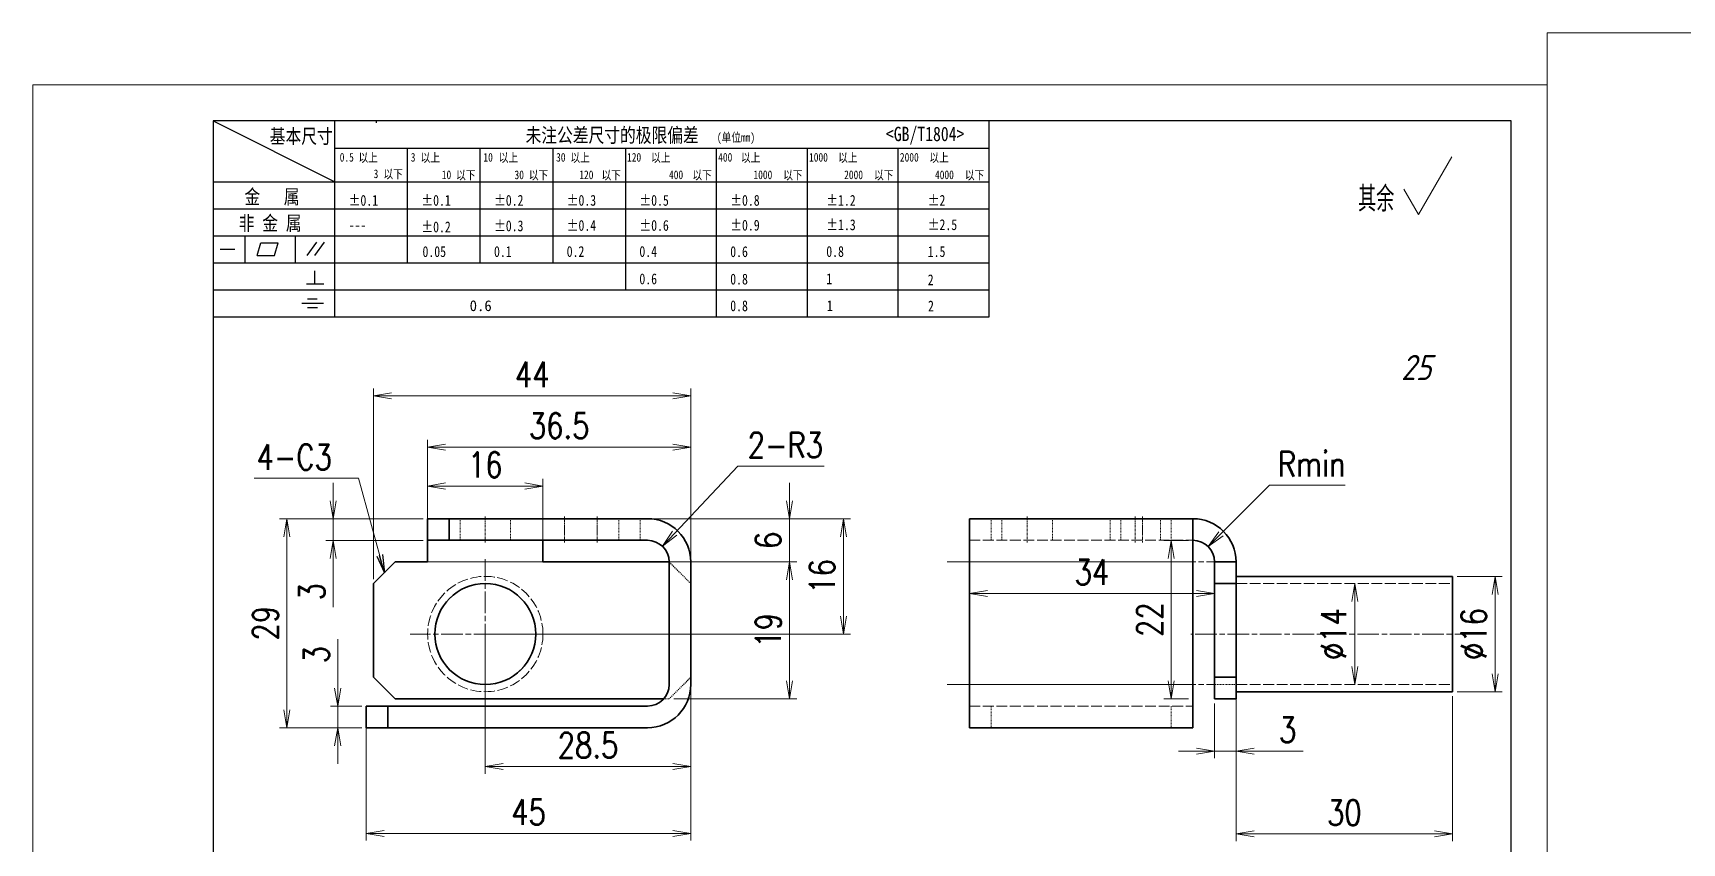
# Model space of a CAD drawing. Header units: millimetres. Extents: x -47800 to 104182, y -50696 to 46579.
# Drawn here: x -46934.4 to -46705.7, y 46146.4 to 46258.8 of the extents above; entities that cross this region are included whole.
import ezdxf
from ezdxf.enums import TextEntityAlignment as Align

# ---------------------------------------------------------------- set-up
doc = ezdxf.new("R2010")
doc.units = ezdxf.units.MM
doc.header["$LTSCALE"] = 0.5
for name, pattern in [('AM_ISO02W050x2', [3.75, 3, -0.75]), ('AM_ISO08W050x2', [9, 6, -0.75, 1.5, -0.75]), ('DOT2', [0.125, 0, -0.125])]:
    doc.linetypes.add(name, pattern=pattern)
for name, color, linetype, lineweight in [('中心线', 2, 'AM_ISO08W050x2', 18), ('图框', 7, 'Continuous', 18), ('标注线', 3, 'Continuous', 18), ('粗实线', 7, 'Continuous', 35), ('虚线', 1, 'AM_ISO02W050x2', 18)]:
    doc.layers.add(name, color=color, linetype=linetype, lineweight=lineweight)
doc.layers.add('图\\M+19E79\\M+195B6\\M+18E9A', color=7, linetype='Continuous')
doc.layers.add('打印', color=7, linetype='Continuous', lineweight=15, plot=False)
doc.layers.add('打印-禁用', color=7, linetype='Continuous', lineweight=15, plot=False)
doc.styles.add('DIM', font='romans.shx', dxfattribs={"width": 0.8, "bigfont": 'bigfont.shx'})
doc.styles.add('国标', font='simfang.ttf', dxfattribs={"width": 0.8})
doc.styles.add('机械长仿宋', font='gbenor.shx', dxfattribs={"height": 1, "bigfont": 'gbcbig.shx'})
doc.dimstyles.new('DEH 1-1', dxfattribs={"dimtxt": 3.5, "dimasz": 2.5, "dimexe": 1, "dimexo": 0.625, "dimgap": 1.2, "dimtad": 1, "dimtoh": 1, "dimdsep": 46, "dimtxsty": 'DIM', "dimblk": 'OPEN', "dimcen": 0, "dimclrd": 8, "dimclre": 8, "dimclrt": 2, "dimazin": 2, "dimtfac": 0.5, "dimtmove": 0, "dimatfit": 3, "dimldrblk": 'OPEN', "dimfxl": 0, "dimtolj": 2, "dimlwd": 18, "dimlwe": 18, "dimarcsym": 0})
doc.dimstyles.new('DEH 1-1$0', dxfattribs={"dimtxt": 3.5, "dimasz": 2.5, "dimexe": 1, "dimexo": 0.625, "dimgap": 1.2, "dimtad": 1, "dimzin": 9, "dimdsep": 46, "dimtxsty": 'DIM', "dimblk": 'OPEN', "dimcen": 0, "dimclrd": 8, "dimclre": 8, "dimclrt": 2, "dimazin": 2, "dimtfac": 0.5, "dimtmove": 0, "dimatfit": 3, "dimldrblk": 'OPEN', "dimfxl": 0, "dimtolj": 2, "dimlwd": 18, "dimlwe": 18, "dimarcsym": 0})
doc.dimstyles.new('DEH 1-1$4', dxfattribs={"dimtxt": 3.5, "dimasz": 2.5, "dimexe": 1, "dimexo": 0.625, "dimgap": 1.2, "dimtad": 1, "dimtoh": 1, "dimdsep": 46, "dimtxsty": 'DIM', "dimblk": 'OPEN', "dimcen": 0, "dimclrd": 8, "dimclre": 8, "dimclrt": 2, "dimazin": 2, "dimtfac": 0.5, "dimtofl": 0, "dimtmove": 0, "dimatfit": 3, "dimldrblk": 'OPEN', "dimfxl": 0, "dimtolj": 2, "dimlwd": 18, "dimlwe": 18, "dimarcsym": 0})

# ---------------------------------------------------------------- blocks, each defined once
blk = doc.blocks.new('GZDEH零件A4图框V01版')
at = {"layer": '图\\M+19E79\\M+195B6\\M+18E9A', "linetype": 'Continuous'}
for p, q in [((25, 292), (25, 13.5)), ((205, 292), (25, 292)), ((205, 13.5), (205, 292))]:
    blk.add_line(p, q, dxfattribs=at)
at = {"layer": '图\\M+19E79\\M+195B6\\M+18E9A', "color": 9}
for p, q in [((25, 292), (41.88, 283.54)), ((41.88, 264.79), (41.88, 292)), ((47.66, 291.75), (47.66, 292)), ((132.6, 264.79), (132.6, 292)), ((41.88, 288.22), (132.6, 288.22)), ((51.96, 272.29), (51.96, 288.22)), ((62.04, 272.29), (62.04, 288.22)), ((72.12, 272.29), (72.12, 288.22)), ((82.2, 268.54), (82.2, 288.22)), ((94.8, 264.79), (94.8, 288.22)), ((107.4, 264.79), (107.4, 288.22)), ((120, 264.79), (120, 288.22)), ((25, 283.54), (132.6, 283.54)), ((25, 279.79), (132.6, 279.79)), ((25, 276.04), (132.6, 276.04)), ((29.43, 272.34), (29.43, 276.04)), ((31.1, 273.3), (31.58, 275.09)), ((31.58, 275.09), (33.99, 275.09)), ((33.51, 273.3), (33.99, 275.09)), ((36.42, 272.34), (36.42, 276.04)), ((38.03, 273.3), (39.36, 275.16)), ((39.11, 273.3), (40.45, 275.16)), ((25, 272.29), (132.6, 272.29)), ((25.94, 274.19), (28, 274.19)), ((31.1, 273.3), (33.51, 273.3)), ((39.09, 269.41), (39.09, 271.18)), ((25, 268.54), (132.6, 268.54)), ((37.93, 269.41), (40.32, 269.41)), ((37.3, 266.69), (40.28, 266.69)), ((38.08, 267.29), (39.43, 267.29)), ((38.08, 266.09), (39.44, 266.09)), ((25, 264.79), (132.6, 264.79))]:
    blk.add_line(p, q, dxfattribs=at)
at = {"layer": '打印-禁用', "linetype": 'Continuous'}
for p, q in [((0, 297), (0, 0)), ((210, 297), (0, 297)), ((210, 297), (210, 0))]:
    blk.add_line(p, q, dxfattribs=at)
at = {"layer": '图\\M+19E79\\M+195B6\\M+18E9A', "color": 9, "style": '国标', "width": 0.8}
for s, height, p in [('基本尺寸', 2, (32.84, 288.88)), ('未注公差尺寸的极限偏差', 2, (68.32, 289.02)), ('<GB/T1804>', 2, (118.29, 289.19)), ('30', 1.2, (72.55, 286.35)), ('金   属', 2, (29.33, 280.48)), ('±0.1', 1.5, (43.78, 280.23)), ('±0.1', 1.5, (53.86, 280.23)), ('±0.2', 1.5, (63.94, 280.23)), ('±0.3', 1.5, (74.02, 280.23)), ('±0.5', 1.5, (84.1, 280.23)), ('±0.8', 1.5, (96.7, 280.23)), ('±1.2', 1.5, (110.02, 280.23)), ('±2', 1.5, (124.09, 280.23)), ('非 金 属', 2, (28.53, 276.82)), ('---', 1.5, (43.78, 276.81)), ('±0.2', 1.5, (53.86, 276.54)), ('±0.3', 1.5, (63.94, 276.69)), ('±0.4', 1.5, (74.02, 276.75)), ('±0.6', 1.5, (84.1, 276.75)), ('±0.9', 1.5, (96.7, 276.78)), ('±1.3', 1.5, (110.02, 276.84)), ('±2.5', 1.5, (124.09, 276.85)), ('0.1', 1.5, (63.94, 273.12)), ('0.2', 1.5, (74.02, 273.13)), ('0.4', 1.5, (84.1, 273.13)), ('0.6', 1.5, (96.7, 273.11)), ('0.8', 1.5, (110.02, 273.13)), ('1.5', 1.5, (124.09, 273.12)), ('0.6', 1.5, (84.1, 269.33)), ('0.8', 1.5, (96.7, 269.3)), ('1', 1.5, (110.02, 269.34)), ('2', 1.5, (124.09, 269.2)), ('0.8', 1.5, (96.7, 265.59)), ('1', 1.5, (110.1, 265.6)), ('2', 1.5, (124.13, 265.57))]:
    blk.add_text(s, height=height, dxfattribs=at).set_placement(p)
at = {"layer": '图\\M+19E79\\M+195B6\\M+18E9A', "color": 9, "lineweight": 15, "style": '国标', "width": 0.8}
for s, p in [('0.5', (42.54, 286.35)), ('以上', (45.15, 286.3)), ('3', (52.39, 286.35)), ('以上', (53.76, 286.3)), ('10', (62.47, 286.35)), ('以上', (64.6, 286.3)), ('以上', (74.53, 286.3)), ('120', (82.39, 286.35)), ('以上', (85.72, 286.3)), ('400', (95.03, 286.35)), ('以上', (98.19, 286.3)), ('1000', (107.63, 286.35)), ('以上', (111.67, 286.3)), ('2000', (120.23, 286.35)), ('以上', (124.31, 286.3)), ('3', (47.24, 284.06)), ('以下', (48.61, 284.01)), ('10', (56.7, 283.92)), ('以下', (58.69, 283.87)), ('30', (66.78, 283.92)), ('以下', (68.77, 283.87)), ('120', (75.77, 283.92)), ('以下', (78.85, 283.87)), ('400', (88.21, 283.92)), ('以下', (91.45, 283.87)), ('1000', (99.92, 283.92)), ('以下', (104.05, 283.87)), ('2000', (112.5, 283.92)), ('以下', (116.65, 283.87)), ('4000', (125.1, 283.92)), ('以下', (129.25, 283.87))]:
    blk.add_text(s, height=1.2, dxfattribs=at).set_placement(p)
at = {"layer": '图\\M+19E79\\M+195B6\\M+18E9A', "color": 9, "lineweight": 13, "style": '国标'}
blk.add_text('0.6', height=1.5, dxfattribs=at).set_placement((60.56, 265.61))
at = {"layer": '图\\M+19E79\\M+195B6\\M+18E9A', "color": 9, "lineweight": 15, "insert": (94.85, 290.31), "char_height": 1.2, "width": 8.7957, "attachment_point": 1, "style": '国标'}
blk.add_mtext('(单位mm)', dxfattribs=at)
at = {"layer": '图\\M+19E79\\M+195B6\\M+18E9A', "color": 9, "insert": (54.02, 273.09), "char_height": 1.5, "width": 5.1982, "attachment_point": 7, "style": '国标'}
blk.add_mtext('0.05', dxfattribs=at)
blk = doc.blocks.new('DEH A4')
at = {"layer": '图框'}
blk.add_blockref('GZDEH零件A4图框V01版', (0, 0), dxfattribs=at)
blk = doc.blocks.new('其余任何25')
at = {"layer": '标注线'}
for p, q in [((0, 0), (4.62, 8)), ((-2.02, 3.5), (0, 0))]:
    blk.add_line(p, q, dxfattribs=at)
at = {"layer": '标注线', "color": 7, "linetype": 'DOT2', "style": '机械长仿宋'}
blk.add_text('其余', height=3.5, dxfattribs=at).set_placement((-8.38, 0.4))
at = {"layer": '标注线', "color": 2, "style": '机械长仿宋', "oblique": 15}
blk.add_attdef('25', text='', height=3.5, dxfattribs=at).set_placement((1.79, -24.04), align=Align.BOTTOM_RIGHT)
blk = doc.blocks.new('_Open')
at = {"color": 0, "linetype": 'ByBlock', "lineweight": -2}
for p, q in [((-1, 0.167), (0, 0)), ((-1, -0.167), (0, 0)), ((0, 0), (-1, 0))]:
    blk.add_line(p, q, dxfattribs=at)
blk = doc.blocks.new('*D34')
at = {"layer": 'Defpoints', "color": 0, "transparency": 16777216}
for p in [(-46879.64, 46191.42), (-46899.18, 46162.42), (-46888.14, 46162.42)]:
    blk.add_point(p, dxfattribs=at)
at = {"layer": '标注线', "color": 8, "lineweight": 18, "transparency": 16777216}
for p, q in [((-46880.26, 46191.42), (-46900.18, 46191.42)), ((-46899.18, 46188.92), (-46899.18, 46164.92)), ((-46888.76, 46162.42), (-46900.18, 46162.42))]:
    blk.add_line(p, q, dxfattribs=at)
at = {"layer": '标注线', "color": 8, "lineweight": 18, "transparency": 16777216, "xscale": 2.5, "yscale": 2.5, "zscale": 2.5}
for p, rotation in [((-46899.18, 46191.42), 90), ((-46899.18, 46162.42), 270)]:
    blk.add_blockref('_Open', p, dxfattribs=dict(at, rotation=rotation))
at = {"layer": '标注线', "color": 2, "transparency": 16777216, "insert": (-46902.13, 46176.92), "char_height": 3.5, "attachment_point": 5, "rotation": 90, "style": 'DIM'}
blk.add_mtext('\\A2;29', dxfattribs=at)
blk = doc.blocks.new('*D35')
at = {"layer": 'Defpoints', "color": 0, "transparency": 16777216}
for p in [(-46892.11, 46165.42), (-46888.14, 46165.42), (-46888.14, 46162.42)]:
    blk.add_point(p, dxfattribs=at)
at = {"layer": '标注线', "color": 8, "lineweight": 18, "transparency": 16777216}
for p, q in [((-46892.11, 46167.92), (-46892.11, 46174.69)), ((-46888.76, 46165.42), (-46893.11, 46165.42)), ((-46892.11, 46162.42), (-46892.11, 46165.42)), ((-46888.76, 46162.42), (-46893.11, 46162.42)), ((-46892.11, 46159.92), (-46892.11, 46157.42))]:
    blk.add_line(p, q, dxfattribs=at)
at = {"layer": '标注线', "color": 8, "lineweight": 18, "transparency": 16777216, "xscale": 2.5, "yscale": 2.5, "zscale": 2.5}
for p, rotation in [((-46892.11, 46165.42), 270), ((-46892.11, 46162.42), 90)]:
    blk.add_blockref('_Open', p, dxfattribs=dict(at, rotation=rotation))
at = {"layer": '标注线', "color": 2, "transparency": 16777216, "insert": (-46895.06, 46172.56), "char_height": 3.5, "attachment_point": 5, "rotation": 90, "style": 'DIM'}
blk.add_mtext('\\A2;3', dxfattribs=at)
blk = doc.blocks.new('*D36')
at = {"layer": 'Defpoints', "color": 0, "transparency": 16777216}
for p in [(-46879.64, 46191.42), (-46892.73, 46188.42), (-46879.64, 46188.42)]:
    blk.add_point(p, dxfattribs=at)
at = {"layer": '标注线', "color": 8, "lineweight": 18, "transparency": 16777216}
for p, q in [((-46892.73, 46193.92), (-46892.73, 46196.42)), ((-46880.26, 46191.42), (-46893.73, 46191.42)), ((-46892.73, 46191.42), (-46892.73, 46188.42)), ((-46880.26, 46188.42), (-46893.73, 46188.42)), ((-46892.73, 46185.92), (-46892.73, 46179.16))]:
    blk.add_line(p, q, dxfattribs=at)
at = {"layer": '标注线', "color": 8, "lineweight": 18, "transparency": 16777216, "xscale": 2.5, "yscale": 2.5, "zscale": 2.5}
for p, rotation in [((-46892.73, 46191.42), 270), ((-46892.73, 46188.42), 90)]:
    blk.add_blockref('_Open', p, dxfattribs=dict(at, rotation=rotation))
at = {"layer": '标注线', "color": 2, "transparency": 16777216, "insert": (-46895.68, 46181.29), "char_height": 3.5, "attachment_point": 5, "rotation": 90, "style": 'DIM'}
blk.add_mtext('\\A2;3', dxfattribs=at)
blk = doc.blocks.new('*D37')
at = {"layer": 'Defpoints', "color": 0, "transparency": 16777216}
for p in [(-46879.64, 46191.42), (-46821.97, 46191.42), (-46871.64, 46175.42)]:
    blk.add_point(p, dxfattribs=at)
at = {"layer": '标注线', "color": 8, "lineweight": 18, "transparency": 16777216}
for p, q in [((-46879.01, 46191.42), (-46820.97, 46191.42)), ((-46821.97, 46177.92), (-46821.97, 46188.92)), ((-46871.01, 46175.42), (-46820.97, 46175.42))]:
    blk.add_line(p, q, dxfattribs=at)
at = {"layer": '标注线', "color": 8, "lineweight": 18, "transparency": 16777216, "xscale": 2.5, "yscale": 2.5, "zscale": 2.5}
for p, rotation in [((-46821.97, 46191.42), 90), ((-46821.97, 46175.42), 270)]:
    blk.add_blockref('_Open', p, dxfattribs=dict(at, rotation=rotation))
at = {"layer": '标注线', "color": 2, "transparency": 16777216, "insert": (-46824.92, 46183.42), "char_height": 3.5, "attachment_point": 5, "rotation": 90, "style": 'DIM'}
blk.add_mtext('\\A2;16', dxfattribs=at)
blk = doc.blocks.new('*D38')
at = {"layer": 'Defpoints', "color": 0, "transparency": 16777216}
for p in [(-46843.14, 46201.37), (-46879.64, 46191.42), (-46843.14, 46184)]:
    blk.add_point(p, dxfattribs=at)
at = {"layer": '标注线', "color": 8, "lineweight": 18, "transparency": 16777216}
for p, q in [((-46879.64, 46192.05), (-46879.64, 46202.37)), ((-46843.14, 46184.62), (-46843.14, 46202.37)), ((-46877.14, 46201.37), (-46845.64, 46201.37))]:
    blk.add_line(p, q, dxfattribs=at)
at = {"layer": '标注线', "color": 8, "lineweight": 18, "transparency": 16777216, "xscale": 2.5, "yscale": 2.5, "zscale": 2.5, "rotation": 180}
blk.add_blockref('_Open', (-46879.64, 46201.37), dxfattribs=at)
at = {"layer": '标注线', "color": 8, "lineweight": 18, "transparency": 16777216, "xscale": 2.5, "yscale": 2.5, "zscale": 2.5}
blk.add_blockref('_Open', (-46843.14, 46201.37), dxfattribs=at)
at = {"layer": '标注线', "color": 2, "transparency": 16777216, "insert": (-46861.39, 46204.32), "char_height": 3.5, "attachment_point": 5, "style": 'DIM'}
blk.add_mtext('\\A2;36.5', dxfattribs=at)
blk = doc.blocks.new('*D39')
at = {"layer": 'Defpoints', "color": 0, "transparency": 16777216}
for p in [(-46843.14, 46169.42), (-46888.14, 46165.42), (-46843.14, 46147.76)]:
    blk.add_point(p, dxfattribs=at)
at = {"layer": '标注线', "color": 8, "lineweight": 18, "transparency": 16777216}
for p, q in [((-46843.14, 46168.8), (-46843.14, 46146.76)), ((-46888.14, 46164.8), (-46888.14, 46146.76)), ((-46885.64, 46147.76), (-46845.64, 46147.76))]:
    blk.add_line(p, q, dxfattribs=at)
at = {"layer": '标注线', "color": 8, "lineweight": 18, "transparency": 16777216, "xscale": 2.5, "yscale": 2.5, "zscale": 2.5, "rotation": 180}
blk.add_blockref('_Open', (-46888.14, 46147.76), dxfattribs=at)
at = {"layer": '标注线', "color": 8, "lineweight": 18, "transparency": 16777216, "xscale": 2.5, "yscale": 2.5, "zscale": 2.5}
blk.add_blockref('_Open', (-46843.14, 46147.76), dxfattribs=at)
at = {"layer": '标注线', "color": 2, "transparency": 16777216, "insert": (-46865.64, 46150.71), "char_height": 3.5, "attachment_point": 5, "style": 'DIM'}
blk.add_mtext('\\A2;45', dxfattribs=at)
blk = doc.blocks.new('*D40')
at = {"layer": 'Defpoints', "color": 0, "transparency": 16777216}
for p in [(-46871.64, 46175.42), (-46843.14, 46172.17), (-46843.14, 46157.04)]:
    blk.add_point(p, dxfattribs=at)
at = {"layer": '标注线', "color": 8, "lineweight": 18, "transparency": 16777216}
for p, q in [((-46871.64, 46174.8), (-46871.64, 46156.04)), ((-46843.14, 46171.54), (-46843.14, 46156.04)), ((-46869.14, 46157.04), (-46845.64, 46157.04))]:
    blk.add_line(p, q, dxfattribs=at)
at = {"layer": '标注线', "color": 8, "lineweight": 18, "transparency": 16777216, "xscale": 2.5, "yscale": 2.5, "zscale": 2.5, "rotation": 180}
blk.add_blockref('_Open', (-46871.64, 46157.04), dxfattribs=at)
at = {"layer": '标注线', "color": 8, "lineweight": 18, "transparency": 16777216, "xscale": 2.5, "yscale": 2.5, "zscale": 2.5}
blk.add_blockref('_Open', (-46843.14, 46157.04), dxfattribs=at)
at = {"layer": '标注线', "color": 2, "transparency": 16777216, "insert": (-46857.39, 46159.99), "char_height": 3.5, "attachment_point": 5, "style": 'DIM'}
blk.add_mtext('\\A2;28.5', dxfattribs=at)
blk = doc.blocks.new('*D41')
at = {"layer": 'Defpoints', "color": 0, "transparency": 16777216}
for p in [(-46847.74, 46185.42), (-46846.14, 46166.42), (-46829.44, 46166.42)]:
    blk.add_point(p, dxfattribs=at)
at = {"layer": '标注线', "color": 8, "lineweight": 18, "transparency": 16777216}
for p, q in [((-46847.11, 46185.42), (-46828.44, 46185.42)), ((-46829.44, 46182.92), (-46829.44, 46168.92)), ((-46845.51, 46166.42), (-46828.44, 46166.42))]:
    blk.add_line(p, q, dxfattribs=at)
at = {"layer": '标注线', "color": 8, "lineweight": 18, "transparency": 16777216, "xscale": 2.5, "yscale": 2.5, "zscale": 2.5}
for p, rotation in [((-46829.44, 46185.42), 90), ((-46829.44, 46166.42), 270)]:
    blk.add_blockref('_Open', p, dxfattribs=dict(at, rotation=rotation))
at = {"layer": '标注线', "color": 2, "transparency": 16777216, "insert": (-46832.39, 46175.92), "char_height": 3.5, "attachment_point": 5, "rotation": 90, "style": 'DIM'}
blk.add_mtext('\\A2;19', dxfattribs=at)
blk = doc.blocks.new('*D42')
at = {"layer": 'Defpoints', "color": 0, "transparency": 16777216}
for p in [(-46849.14, 46191.42), (-46829.44, 46191.42), (-46846.14, 46185.42)]:
    blk.add_point(p, dxfattribs=at)
at = {"layer": '标注线', "color": 8, "lineweight": 18, "transparency": 16777216}
for p, q in [((-46829.44, 46193.92), (-46829.44, 46196.42)), ((-46848.51, 46191.42), (-46828.44, 46191.42)), ((-46829.44, 46185.42), (-46829.44, 46191.42)), ((-46845.51, 46185.42), (-46828.44, 46185.42)), ((-46829.44, 46182.92), (-46829.44, 46180.42))]:
    blk.add_line(p, q, dxfattribs=at)
at = {"layer": '标注线', "color": 8, "lineweight": 18, "transparency": 16777216, "xscale": 2.5, "yscale": 2.5, "zscale": 2.5}
for p, rotation in [((-46829.44, 46191.42), 270), ((-46829.44, 46185.42), 90)]:
    blk.add_blockref('_Open', p, dxfattribs=dict(at, rotation=rotation))
at = {"layer": '标注线', "color": 2, "transparency": 16777216, "insert": (-46832.39, 46188.42), "char_height": 3.5, "attachment_point": 5, "rotation": 90, "style": 'DIM'}
blk.add_mtext('\\A2;6', dxfattribs=at)
blk = doc.blocks.new('*D43')
at = {"layer": 'Defpoints', "color": 0, "transparency": 16777216}
for p in [(-46843.14, 46208.47), (-46887.14, 46182.42), (-46843.14, 46182.42)]:
    blk.add_point(p, dxfattribs=at)
at = {"layer": '标注线', "color": 8, "lineweight": 18, "transparency": 16777216}
for p, q in [((-46887.14, 46183.05), (-46887.14, 46209.47)), ((-46843.14, 46183.05), (-46843.14, 46209.47)), ((-46884.64, 46208.47), (-46845.64, 46208.47))]:
    blk.add_line(p, q, dxfattribs=at)
at = {"layer": '标注线', "color": 8, "lineweight": 18, "transparency": 16777216, "xscale": 2.5, "yscale": 2.5, "zscale": 2.5, "rotation": 180}
blk.add_blockref('_Open', (-46887.14, 46208.47), dxfattribs=at)
at = {"layer": '标注线', "color": 8, "lineweight": 18, "transparency": 16777216, "xscale": 2.5, "yscale": 2.5, "zscale": 2.5}
blk.add_blockref('_Open', (-46843.14, 46208.47), dxfattribs=at)
at = {"layer": '标注线', "color": 2, "transparency": 16777216, "insert": (-46865.14, 46211.42), "char_height": 3.5, "attachment_point": 5, "style": 'DIM'}
blk.add_mtext('\\A2;44', dxfattribs=at)
blk = doc.blocks.new('*D47')
at = {"layer": 'Defpoints', "color": 0, "transparency": 16777216}
for p in [(-46737.49, 46183.42), (-46737.49, 46167.42), (-46731.6, 46167.42)]:
    blk.add_point(p, dxfattribs=at)
at = {"layer": '标注线', "color": 8, "lineweight": 18, "transparency": 16777216}
for p, q in [((-46736.87, 46183.42), (-46730.6, 46183.42)), ((-46731.6, 46180.92), (-46731.6, 46169.92)), ((-46736.87, 46167.42), (-46730.6, 46167.42))]:
    blk.add_line(p, q, dxfattribs=at)
at = {"layer": '标注线', "color": 8, "lineweight": 18, "transparency": 16777216, "xscale": 2.5, "yscale": 2.5, "zscale": 2.5}
for p, rotation in [((-46731.6, 46183.42), 90), ((-46731.6, 46167.42), 270)]:
    blk.add_blockref('_Open', p, dxfattribs=dict(at, rotation=rotation))
at = {"layer": '标注线', "color": 2, "transparency": 16777216, "insert": (-46734.55, 46175.42), "char_height": 3.5, "attachment_point": 5, "rotation": 90, "style": 'DIM'}
blk.add_mtext('\\A2;%%c16', dxfattribs=at)
blk = doc.blocks.new('*D48')
at = {"layer": 'Defpoints', "color": 0, "transparency": 16777216}
for p in [(-46751.03, 46182.42), (-46751.03, 46168.42), (-46751.03, 46168.42)]:
    blk.add_point(p, dxfattribs=at)
at = {"layer": '标注线', "color": 8, "lineweight": 18, "transparency": 16777216}
for p, q in [((-46750.41, 46182.42), (-46750.03, 46182.42)), ((-46751.03, 46179.92), (-46751.03, 46170.92)), ((-46750.41, 46168.42), (-46750.03, 46168.42))]:
    blk.add_line(p, q, dxfattribs=at)
at = {"layer": '标注线', "color": 8, "lineweight": 18, "transparency": 16777216, "xscale": 2.5, "yscale": 2.5, "zscale": 2.5}
for p, rotation in [((-46751.03, 46182.42), 90), ((-46751.03, 46168.42), 270)]:
    blk.add_blockref('_Open', p, dxfattribs=dict(at, rotation=rotation))
at = {"layer": '标注线', "color": 2, "transparency": 16777216, "insert": (-46753.98, 46175.42), "char_height": 3.5, "attachment_point": 5, "rotation": 90, "style": 'DIM'}
blk.add_mtext('\\A2;%%c14', dxfattribs=at)
blk = doc.blocks.new('*D49')
at = {"layer": 'Defpoints', "color": 0, "transparency": 16777216}
for p in [(-46771.38, 46187.55), (-46773.49, 46185.42)]:
    blk.add_point(p, dxfattribs=at)
at = {"layer": '标注线', "color": 8, "lineweight": 18, "transparency": 16777216}
for p, q in [((-46762.9, 46196.07), (-46769.62, 46189.32)), ((-46752.37, 46196.07), (-46762.9, 46196.07))]:
    blk.add_line(p, q, dxfattribs=at)
at = {"layer": '标注线', "color": 8, "lineweight": 18, "transparency": 16777216, "xscale": 2.5, "yscale": 2.5, "zscale": 2.5, "rotation": 225.1600627342355}
blk.add_blockref('_Open', (-46771.38, 46187.55), dxfattribs=at)
at = {"layer": '标注线', "color": 2, "transparency": 16777216, "insert": (-46757.04, 46199.02), "char_height": 3.5, "attachment_point": 5, "style": 'DIM'}
blk.add_mtext('\\A2;{\\Fromans,bigfont|c134;Rmin}', dxfattribs=at)
blk = doc.blocks.new('*D50')
at = {"layer": 'Defpoints', "color": 0, "transparency": 16777216}
for p in [(-46847.08, 46187.6), (-46849.14, 46185.42)]:
    blk.add_point(p, dxfattribs=at)
at = {"layer": '标注线', "color": 8, "lineweight": 18, "transparency": 16777216}
for p, q in [((-46836.62, 46198.7), (-46845.37, 46189.42)), ((-46824.62, 46198.7), (-46836.62, 46198.7))]:
    blk.add_line(p, q, dxfattribs=at)
at = {"layer": '标注线', "color": 8, "lineweight": 18, "transparency": 16777216, "xscale": 2.5, "yscale": 2.5, "zscale": 2.5, "rotation": 226.687789236455}
blk.add_blockref('_Open', (-46847.08, 46187.6), dxfattribs=at)
at = {"layer": '标注线', "color": 2, "transparency": 16777216, "insert": (-46830.02, 46201.65), "char_height": 3.5, "attachment_point": 5, "style": 'DIM'}
blk.add_mtext('\\A2;{\\Fromans,bigfont|c134;2-R3}', dxfattribs=at)
blk = doc.blocks.new('*D51')
at = {"layer": 'Defpoints', "color": 0, "transparency": 16777216}
for p in [(-46863.64, 46195.96), (-46879.64, 46186.92), (-46863.64, 46186.92)]:
    blk.add_point(p, dxfattribs=at)
at = {"layer": '标注线', "color": 8, "lineweight": 18, "transparency": 16777216}
for p, q in [((-46879.64, 46187.55), (-46879.64, 46196.96)), ((-46877.14, 46195.96), (-46866.14, 46195.96)), ((-46863.64, 46187.55), (-46863.64, 46196.96))]:
    blk.add_line(p, q, dxfattribs=at)
at = {"layer": '标注线', "color": 8, "lineweight": 18, "transparency": 16777216, "xscale": 2.5, "yscale": 2.5, "zscale": 2.5, "rotation": 180}
blk.add_blockref('_Open', (-46879.64, 46195.96), dxfattribs=at)
at = {"layer": '标注线', "color": 8, "lineweight": 18, "transparency": 16777216, "xscale": 2.5, "yscale": 2.5, "zscale": 2.5}
blk.add_blockref('_Open', (-46863.64, 46195.96), dxfattribs=at)
at = {"layer": '标注线', "color": 2, "transparency": 16777216, "insert": (-46871.64, 46198.91), "char_height": 3.5, "attachment_point": 5, "style": 'DIM'}
blk.add_mtext('\\A2;16', dxfattribs=at)
blk = doc.blocks.new('*D57')
at = {"layer": 'Defpoints', "color": 0, "transparency": 16777216}
for p in [(-46770.49, 46166.42), (-46767.49, 46166.42), (-46767.49, 46159.18)]:
    blk.add_point(p, dxfattribs=at)
at = {"layer": '标注线', "color": 8, "lineweight": 18, "transparency": 16777216}
for p, q in [((-46770.49, 46165.8), (-46770.49, 46158.18)), ((-46767.49, 46165.8), (-46767.49, 46158.18)), ((-46772.99, 46159.18), (-46775.49, 46159.18)), ((-46770.49, 46159.18), (-46767.49, 46159.18)), ((-46764.99, 46159.18), (-46758.23, 46159.18))]:
    blk.add_line(p, q, dxfattribs=at)
at = {"layer": '标注线', "color": 8, "lineweight": 18, "transparency": 16777216, "xscale": 2.5, "yscale": 2.5, "zscale": 2.5}
blk.add_blockref('_Open', (-46770.49, 46159.18), dxfattribs=at)
at = {"layer": '标注线', "color": 8, "lineweight": 18, "transparency": 16777216, "xscale": 2.5, "yscale": 2.5, "zscale": 2.5, "rotation": 180}
blk.add_blockref('_Open', (-46767.49, 46159.18), dxfattribs=at)
at = {"layer": '标注线', "color": 2, "transparency": 16777216, "insert": (-46760.36, 46162.13), "char_height": 3.5, "attachment_point": 5, "style": 'DIM'}
blk.add_mtext('\\A2;3', dxfattribs=at)
blk = doc.blocks.new('*D58')
at = {"layer": 'Defpoints', "color": 0, "transparency": 16777216}
for p in [(-46767.49, 46167.42), (-46737.49, 46167.42), (-46737.49, 46147.68)]:
    blk.add_point(p, dxfattribs=at)
at = {"layer": '标注线', "color": 8, "lineweight": 18, "transparency": 16777216}
for p, q in [((-46767.49, 46166.8), (-46767.49, 46146.68)), ((-46737.49, 46166.8), (-46737.49, 46146.68)), ((-46764.99, 46147.68), (-46739.99, 46147.68))]:
    blk.add_line(p, q, dxfattribs=at)
at = {"layer": '标注线', "color": 8, "lineweight": 18, "transparency": 16777216, "xscale": 2.5, "yscale": 2.5, "zscale": 2.5, "rotation": 180}
blk.add_blockref('_Open', (-46767.49, 46147.68), dxfattribs=at)
at = {"layer": '标注线', "color": 8, "lineweight": 18, "transparency": 16777216, "xscale": 2.5, "yscale": 2.5, "zscale": 2.5}
blk.add_blockref('_Open', (-46737.49, 46147.68), dxfattribs=at)
at = {"layer": '标注线', "color": 2, "transparency": 16777216, "insert": (-46752.49, 46150.63), "char_height": 3.5, "attachment_point": 5, "style": 'DIM'}
blk.add_mtext('\\A2;30', dxfattribs=at)
blk = doc.blocks.new('GZDEH零件A3图框V01版')
at = {"layer": '打印-禁用', "linetype": 'Continuous'}
for p, q in [((2857.49, -1549.46), (2857.49, -1846.46)), ((3277.49, -1549.46), (2857.49, -1549.46))]:
    blk.add_line(p, q, dxfattribs=at)
blk = doc.blocks.new('DEH A3')
at = {"layer": '图框'}
blk.add_blockref('GZDEH零件A3图框V01版', (-2857.49, 1846.46), dxfattribs=at)
blk = doc.blocks.new('*D266')
at = {"layer": 'Defpoints', "color": 0, "transparency": 16777216}
for p in [(-46773.49, 46188.42), (-46776.52, 46166.42), (-46773.49, 46166.42)]:
    blk.add_point(p, dxfattribs=at)
at = {"layer": '标注线', "color": 8, "lineweight": 18, "transparency": 16777216}
for p, q in [((-46774.12, 46188.42), (-46777.52, 46188.42)), ((-46776.52, 46185.92), (-46776.52, 46168.92)), ((-46774.12, 46166.42), (-46777.52, 46166.42))]:
    blk.add_line(p, q, dxfattribs=at)
at = {"layer": '标注线', "color": 8, "lineweight": 18, "transparency": 16777216, "xscale": 2.5, "yscale": 2.5, "zscale": 2.5}
for p, rotation in [((-46776.52, 46188.42), 90), ((-46776.52, 46166.42), 270)]:
    blk.add_blockref('_Open', p, dxfattribs=dict(at, rotation=rotation))
at = {"layer": '标注线', "color": 2, "transparency": 16777216, "insert": (-46779.47, 46177.42), "char_height": 3.5, "attachment_point": 5, "rotation": 90, "style": 'DIM'}
blk.add_mtext('\\A2;22', dxfattribs=at)
blk = doc.blocks.new('*D267')
at = {"layer": 'Defpoints', "color": 0, "transparency": 16777216}
for p in [(-46804.49, 46185.42), (-46770.49, 46185.42), (-46804.49, 46181.06)]:
    blk.add_point(p, dxfattribs=at)
at = {"layer": '标注线', "color": 8, "lineweight": 18, "transparency": 16777216}
for p, q in [((-46804.49, 46184.8), (-46804.49, 46180.06)), ((-46770.49, 46184.8), (-46770.49, 46180.06)), ((-46772.99, 46181.06), (-46801.99, 46181.06))]:
    blk.add_line(p, q, dxfattribs=at)
at = {"layer": '标注线', "color": 8, "lineweight": 18, "transparency": 16777216, "xscale": 2.5, "yscale": 2.5, "zscale": 2.5, "rotation": 180}
blk.add_blockref('_Open', (-46804.49, 46181.06), dxfattribs=at)
at = {"layer": '标注线', "color": 8, "lineweight": 18, "transparency": 16777216, "xscale": 2.5, "yscale": 2.5, "zscale": 2.5}
blk.add_blockref('_Open', (-46770.49, 46181.06), dxfattribs=at)
at = {"layer": '标注线', "color": 2, "transparency": 16777216, "insert": (-46787.49, 46184.01), "char_height": 3.5, "attachment_point": 5, "style": 'DIM'}
blk.add_mtext('\\A2;34', dxfattribs=at)

msp = doc.modelspace()

# ---------------------------------------------------------------- linework, layer by layer
at = {"lineweight": 13, "ltscale": 0.4}
msp.add_line((-46879.638, 46185.422), (-46863.638, 46185.422), dxfattribs=at)
at = {"lineweight": 13}
for p, q in [((-46804.495, 46185.422), (-46773.495, 46185.422)), ((-46804.495, 46168.422), (-46773.495, 46168.422))]:
    msp.add_line(p, q, dxfattribs=at)
at = {"layer": '中心线', "ltscale": 0.090015}
for p, q in [((-46871.638, 46191.722), (-46871.638, 46188.121)), ((-46860.638, 46191.722), (-46860.638, 46188.121)), ((-46856.138, 46191.722), (-46856.138, 46188.121)), ((-46796.495, 46191.722), (-46796.495, 46188.121)), ((-46781.495, 46191.722), (-46781.495, 46188.121)), ((-46780.495, 46191.722), (-46780.495, 46188.121))]:
    msp.add_line(p, q, dxfattribs=at)
at = {"layer": '中心线', "ltscale": 0.47998}
msp.add_line((-46881.238, 46185.422), (-46862.039, 46185.422), dxfattribs=at)
at = {"layer": '中心线'}
for p, q in [((-46871.638, 46185.822), (-46871.638, 46165.022)), ((-46807.594, 46185.422), (-46770.395, 46185.422)), ((-46861.238, 46175.422), (-46882.039, 46175.422)), ((-46734.195, 46175.422), (-46773.795, 46175.422)), ((-46807.594, 46168.422), (-46770.395, 46168.422))]:
    msp.add_line(p, q, dxfattribs=at)
at = {"layer": '打印'}
for points in [[(-46724.366, 46258.823), (-46304.366, 46258.823), (-46304.366, 45961.823), (-46724.366, 45961.823)], [(-46934.366, 46251.622), (-46724.366, 46251.622), (-46724.366, 45954.622), (-46934.366, 45954.622)]]:
    msp.add_lwpolyline(points, close=True, dxfattribs=at)
at = {"layer": '粗实线', "lineweight": 35, "ltscale": 0.075}
for p, q in [((-46879.638, 46191.422), (-46879.638, 46188.422)), ((-46879.638, 46191.422), (-46876.638, 46191.422)), ((-46876.638, 46191.422), (-46876.638, 46188.422)), ((-46879.638, 46185.422), (-46879.638, 46188.422)), ((-46879.638, 46188.422), (-46876.638, 46188.422)), ((-46863.638, 46185.422), (-46863.638, 46188.422)), ((-46770.495, 46185.422), (-46770.495, 46182.422)), ((-46767.495, 46185.422), (-46770.495, 46185.422)), ((-46767.495, 46185.422), (-46767.495, 46182.422)), ((-46767.495, 46182.422), (-46770.495, 46182.422)), ((-46770.495, 46169.422), (-46770.495, 46166.422)), ((-46767.495, 46169.422), (-46770.495, 46169.422)), ((-46767.495, 46166.422), (-46767.495, 46169.422)), ((-46888.138, 46165.422), (-46885.138, 46165.422)), ((-46888.138, 46165.422), (-46888.138, 46162.422)), ((-46885.138, 46165.422), (-46885.138, 46162.422)), ((-46767.495, 46166.422), (-46770.495, 46166.422)), ((-46888.138, 46162.422), (-46885.138, 46162.422))]:
    msp.add_line(p, q, dxfattribs=at)
at = {"layer": '粗实线', "lineweight": 35}
for p, q in [((-46876.638, 46191.422), (-46849.138, 46191.422)), ((-46804.495, 46191.422), (-46773.495, 46191.422)), ((-46876.638, 46188.422), (-46849.138, 46188.422)), ((-46767.495, 46183.422), (-46737.495, 46183.422)), ((-46849.138, 46165.422), (-46885.138, 46165.422)), ((-46884.138, 46166.422), (-46846.902, 46166.422)), ((-46767.495, 46167.422), (-46737.495, 46167.422)), ((-46885.138, 46162.422), (-46849.138, 46162.422)), ((-46804.495, 46162.422), (-46773.495, 46162.422))]:
    msp.add_line(p, q, dxfattribs=at)
at = {"layer": '粗实线', "lineweight": 35, "ltscale": 0.15}
for p, q in [((-46804.495, 46185.422), (-46804.495, 46191.422)), ((-46773.495, 46191.422), (-46773.495, 46185.422)), ((-46804.495, 46168.422), (-46804.495, 46162.422)), ((-46773.495, 46168.422), (-46773.495, 46162.422))]:
    msp.add_line(p, q, dxfattribs=at)
at = {"layer": '粗实线', "lineweight": 35, "ltscale": 0.106066}
for p, q in [((-46887.138, 46182.422), (-46884.138, 46185.422)), ((-46884.138, 46166.422), (-46887.138, 46169.422))]:
    msp.add_line(p, q, dxfattribs=at)
at = {"layer": '粗实线', "lineweight": 35, "ltscale": 0.1125}
msp.add_line((-46879.638, 46185.422), (-46884.138, 46185.422), dxfattribs=at)
at = {"layer": '粗实线', "lineweight": 35, "ltscale": 0.4375}
msp.add_line((-46846.138, 46185.422), (-46863.638, 46185.422), dxfattribs=at)
at = {"layer": '粗实线', "lineweight": 35, "ltscale": 0.425}
for p, q in [((-46846.138, 46185.422), (-46846.138, 46168.422)), ((-46843.138, 46168.422), (-46843.138, 46185.422)), ((-46804.495, 46168.422), (-46804.495, 46185.422)), ((-46773.495, 46168.422), (-46773.495, 46185.422))]:
    msp.add_line(p, q, dxfattribs=at)
at = {"layer": '粗实线', "lineweight": 35, "ltscale": 0.325}
for p, q in [((-46887.138, 46169.422), (-46887.138, 46182.422)), ((-46770.495, 46182.422), (-46770.495, 46169.422)), ((-46767.495, 46182.422), (-46767.495, 46169.422))]:
    msp.add_line(p, q, dxfattribs=at)
at = {"layer": '粗实线', "lineweight": 35, "ltscale": 0.2}
for p, q in [((-46767.495, 46175.422), (-46767.495, 46183.422)), ((-46737.495, 46175.422), (-46737.495, 46183.422)), ((-46767.495, 46167.422), (-46767.495, 46175.422)), ((-46737.495, 46167.422), (-46737.495, 46175.422))]:
    msp.add_line(p, q, dxfattribs=at)
at = {"layer": '粗实线', "lineweight": 35}
msp.add_circle((-46871.638, 46175.422), 7, dxfattribs=at)
for centre, radius, start, end in [((-46849.138, 46185.422), 6, 0, 90), ((-46773.495, 46185.422), 6, 0, 90), ((-46849.138, 46185.422), 3, 0, 90), ((-46773.495, 46185.422), 3, 0, 90), ((-46849.138, 46168.422), 3, 270, 0), ((-46849.138, 46168.422), 6, 270, 0)]:
    msp.add_arc(centre, radius, start, end, dxfattribs=at)
at = {"layer": '虚线', "ltscale": 0.075}
for p, q in [((-46875.138, 46191.422), (-46875.138, 46188.422)), ((-46875.138, 46191.422), (-46875.138, 46188.422)), ((-46868.138, 46191.422), (-46868.138, 46188.422)), ((-46868.138, 46191.422), (-46868.138, 46188.422)), ((-46863.638, 46191.422), (-46863.638, 46188.422)), ((-46860.638, 46191.422), (-46860.638, 46188.422)), ((-46856.138, 46191.422), (-46856.138, 46188.422)), ((-46853.138, 46191.422), (-46853.138, 46188.422)), ((-46850.138, 46191.422), (-46850.138, 46188.422)), ((-46801.495, 46191.422), (-46801.495, 46188.422)), ((-46799.995, 46191.422), (-46799.995, 46188.422)), ((-46792.995, 46191.422), (-46792.995, 46188.422)), ((-46784.995, 46191.422), (-46784.995, 46188.422)), ((-46783.495, 46191.422), (-46783.495, 46188.422)), ((-46780.495, 46191.422), (-46780.495, 46188.422)), ((-46780.495, 46191.422), (-46780.495, 46188.422)), ((-46777.995, 46191.422), (-46777.995, 46188.422)), ((-46776.495, 46191.422), (-46776.495, 46188.422)), ((-46767.495, 46182.422), (-46770.495, 46182.422)), ((-46767.495, 46182.422), (-46770.495, 46182.422)), ((-46767.495, 46169.422), (-46770.495, 46169.422)), ((-46767.495, 46168.422), (-46770.495, 46168.422)), ((-46885.138, 46165.422), (-46885.138, 46162.422)), ((-46801.495, 46165.422), (-46801.495, 46162.422)), ((-46776.495, 46165.422), (-46776.495, 46162.422))]:
    msp.add_line(p, q, dxfattribs=at)
at = {"layer": '虚线'}
for p, q in [((-46804.495, 46188.422), (-46773.495, 46188.422)), ((-46804.495, 46185.422), (-46773.495, 46185.422)), ((-46767.495, 46182.422), (-46737.495, 46182.422)), ((-46804.495, 46168.422), (-46773.495, 46168.422)), ((-46767.495, 46168.422), (-46737.495, 46168.422)), ((-46804.495, 46165.422), (-46773.495, 46165.422))]:
    msp.add_line(p, q, dxfattribs=at)
at = {"layer": '虚线', "ltscale": 0.4}
msp.add_line((-46879.638, 46185.422), (-46863.638, 46185.422), dxfattribs=at)
at = {"layer": '虚线', "ltscale": 0.106066}
for p, q in [((-46846.138, 46185.422), (-46843.138, 46182.422)), ((-46843.138, 46169.422), (-46846.138, 46166.422))]:
    msp.add_line(p, q, dxfattribs=at)
at = {"layer": '虚线', "ltscale": 0.019092}
msp.add_line((-46846.902, 46166.422), (-46846.138, 46166.422), dxfattribs=at)
at = {"layer": '虚线'}
for radius in [8, 7]:
    msp.add_circle((-46871.638, 46175.422), radius, dxfattribs=at)

# ---------------------------------------------------------------- block references
at = {"layer": '图框'}
for name, p in [('DEH A3', (-46724.366, 45961.823)), ('DEH A4', (-46934.366, 45954.622))]:
    msp.add_blockref(name, p, dxfattribs=at)
at = {"layer": '标注线'}
msp.add_blockref('其余任何25', (-46742.224, 46233.638), dxfattribs=at).add_auto_attribs({'25': '25'})

# ---------------------------------------------------------------- texts
at = {"layer": '标注线', "color": 2, "insert": (-46892.913, 46198.226), "char_height": 3.5, "width": 34.66905, "attachment_point": 9, "style": 'DIM'}
msp.add_mtext('{\\Fromans,bigfont|c134;4-C3}', dxfattribs=at)

# ---------------------------------------------------------------- dimensions: what is measured, and where the dimension line sits
at = {"layer": '标注线'}
for base, p1, p2, picture, middle in [((-46843.138, 46208.474), (-46887.138, 46182.422), (-46843.138, 46182.422), '*D43', (-46865.138, 46211.424)), ((-46843.138, 46201.374), (-46879.638, 46191.422), (-46843.138, 46183.995), '*D38', (-46861.388, 46204.324)), ((-46863.638, 46195.957), (-46879.638, 46186.922), (-46863.638, 46186.922), '*D51', (-46871.638, 46198.907)), ((-46804.495, 46181.063), (-46770.495, 46185.422), (-46804.495, 46185.422), '*D267', (-46787.495, 46184.013)), ((-46843.138, 46157.042), (-46871.638, 46175.422), (-46843.138, 46172.166), '*D40', (-46857.388, 46159.992)), ((-46843.138, 46147.762), (-46888.138, 46165.422), (-46843.138, 46169.422), '*D39', (-46865.638, 46150.712)), ((-46767.495, 46159.175), (-46770.495, 46166.422), (-46767.495, 46166.422), '*D57', (-46760.361, 46162.125)), ((-46737.495, 46147.685), (-46767.495, 46167.422), (-46737.495, 46167.422), '*D58', (-46752.495, 46150.635))]:
    dim = msp.add_linear_dim(base=base, p1=p1, p2=p2, dimstyle='DEH 1-1$0', dxfattribs=at)
    dim.commit()
    dim.dimension.update_dxf_attribs({"geometry": picture, "text_midpoint": middle})
for center, mpoint, text, picture, middle in [((-46849.138, 46185.422), (-46847.08, 46187.605), '{\\Fromans,bigfont|c134;2-<>}', '*D50', (-46830.021, 46198.699)), ((-46773.495, 46185.422), (-46771.379, 46187.549), '{\\Fromans,bigfont|c134;Rmin}', '*D49', (-46757.038, 46196.071))]:
    dim = msp.add_radius_dim(center=center, mpoint=mpoint, text=text, dimstyle='DEH 1-1$4', dxfattribs=at)
    dim.commit()
    dim.dimension.update_dxf_attribs({"geometry": picture, "text_midpoint": middle, "dimtype": 164})
for base, p1, p2, picture, middle in [((-46892.732, 46188.422), (-46879.638, 46191.422), (-46879.638, 46188.422), '*D36', (-46895.682, 46181.288)), ((-46829.443, 46191.422), (-46846.138, 46185.422), (-46849.138, 46191.422), '*D42', (-46832.393, 46188.422)), ((-46899.181, 46162.422), (-46879.638, 46191.422), (-46888.138, 46162.422), '*D34', (-46902.131, 46176.922)), ((-46821.971, 46191.422), (-46871.638, 46175.422), (-46879.638, 46191.422), '*D37', (-46824.921, 46183.422)), ((-46776.516, 46166.422), (-46773.495, 46188.422), (-46773.495, 46166.422), '*D266', (-46779.466, 46177.422)), ((-46829.443, 46166.422), (-46847.736, 46185.422), (-46846.138, 46166.422), '*D41', (-46832.393, 46175.922)), ((-46892.11, 46165.422), (-46888.138, 46162.422), (-46888.138, 46165.422), '*D35', (-46895.06, 46172.555))]:
    dim = msp.add_linear_dim(base=base, p1=p1, p2=p2, angle=90, dimstyle='DEH 1-1$0', dxfattribs=at)
    dim.commit()
    dim.dimension.update_dxf_attribs({"geometry": picture, "text_midpoint": middle})
for base, p1, p2, picture, middle in [((-46751.03, 46168.422), (-46751.03, 46182.422), (-46751.03, 46168.422), '*D48', (-46753.98, 46175.422)), ((-46731.604, 46167.422), (-46737.495, 46183.422), (-46737.495, 46167.422), '*D47', (-46734.554, 46175.422))]:
    dim = msp.add_linear_dim(base=base, p1=p1, p2=p2, angle=90, dimstyle='DEH 1-1$0', override={"dimpost": '%%c<>'}, dxfattribs=at)
    dim.commit()
    dim.dimension.update_dxf_attribs({"geometry": picture, "text_midpoint": middle})

# ---------------------------------------------------------------- leaders
at = {"layer": '标注线', "annotation_type": 0, "has_hookline": 1, "hookline_direction": 1, "text_width": 10.8}
msp.add_leader([(-46885.638, 46183.922), (-46889.213, 46197.026), (-46891.713, 46197.026)], dimstyle='DEH 1-1', override={"dimgap": 1.2, "dimtad": 1}, dxfattribs=at)

doc.saveas('drawing.dxf')
